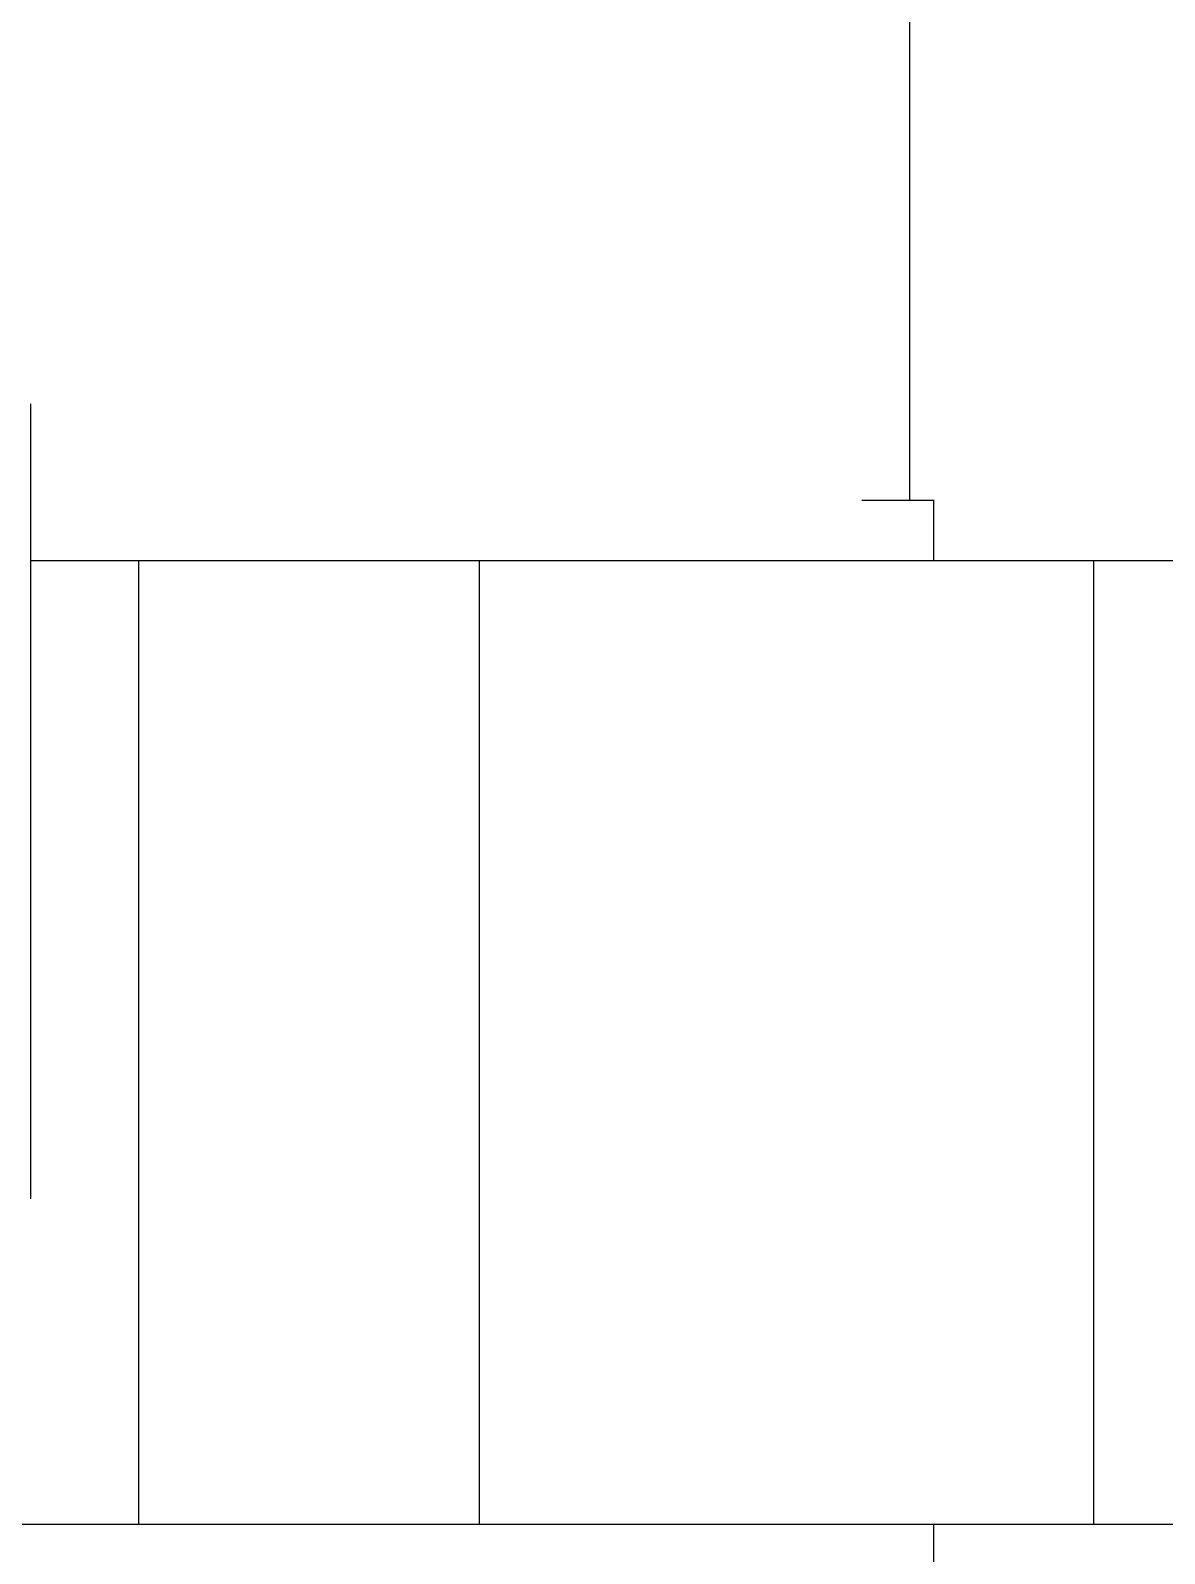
# Model space of a CAD drawing. Header units: inches. Extents: x -1293886 to -986005, y -15154 to 203628.
# Drawn here: x -1246761.1 to -1246533.2, y 86659.3 to 86965.4 of the extents above; entities that cross this region are included whole.
import ezdxf

# ---------------------------------------------------------------- set-up
doc = ezdxf.new("R2010")
doc.units = ezdxf.units.IN
doc.header["$LTSCALE"] = 100
doc.header["$MEASUREMENT"] = 0
doc.layers.add('W_DIM', color=4, linetype='Continuous')
doc.styles.get("Standard").update_dxf_attribs({"font": 'txt.shx', "bigfont": 'bzhz.shx'})
doc.dimstyles.get("Standard").update_dxf_attribs({"dimtxt": 0.18, "dimasz": 0.18, "dimexe": 0.18, "dimexo": 0.0625, "dimgap": 0.09, "dimtad": 0, "dimtih": 1, "dimtoh": 1, "dimdec": 4, "dimzin": 0, "dimdsep": 46, "dimtxsty": 'Standard', "dimcen": 0.09, "dimadec": 0, "dimazin": 0, "dimtfac": 1, "dimtdec": 4, "dimtofl": 0, "dimtmove": 0, "dimatfit": 3, "dimfxl": 0, "dimtolj": 1, "dimtzin": 0, "dimarcsym": 0})

# ---------------------------------------------------------------- blocks, each defined once
blk = doc.blocks.new('1111')
at = {"layer": 'W_DIM', "color": 7}
for p, q in [((-2286070.07, 1711371.71), (-2286070.07, 1712009.14)), ((-2286246.77, 1711391.08), (-2286246.77, 1711231.33)), ((-2286079.75, 1711371.71), (-2286065.23, 1711371.71)), ((-2286065.23, 1711359.61), (-2286065.23, 1711371.71)), ((-2286246.77, 1711359.61), (-2285975.67, 1711359.61)), ((-2286224.98, 1711165.97), (-2286224.98, 1711359.61)), ((-2286156.52, 1711165.97), (-2286156.52, 1711359.61)), ((-2286033.08, 1711165.97), (-2286033.08, 1711359.61)), ((-2286687.29, 1711165.97), (-2286004.72, 1711165.97)), ((-2286065.23, 1711153.87), (-2286065.23, 1711165.97))]:
    blk.add_line(p, q, dxfattribs=at)
blk.add_leader([(-2286321.8, 1711383.81), (-2285898.31, 1711985.3)], dimstyle='Standard', override={"dimgap": 20, "dimtad": 0}, dxfattribs=at)

msp = doc.modelspace()

# ---------------------------------------------------------------- block references
at = {"layer": 'W_DIM'}
msp.add_blockref('1111', (1039485.65, -1624500.72), dxfattribs=at)

doc.saveas('drawing.dxf')
